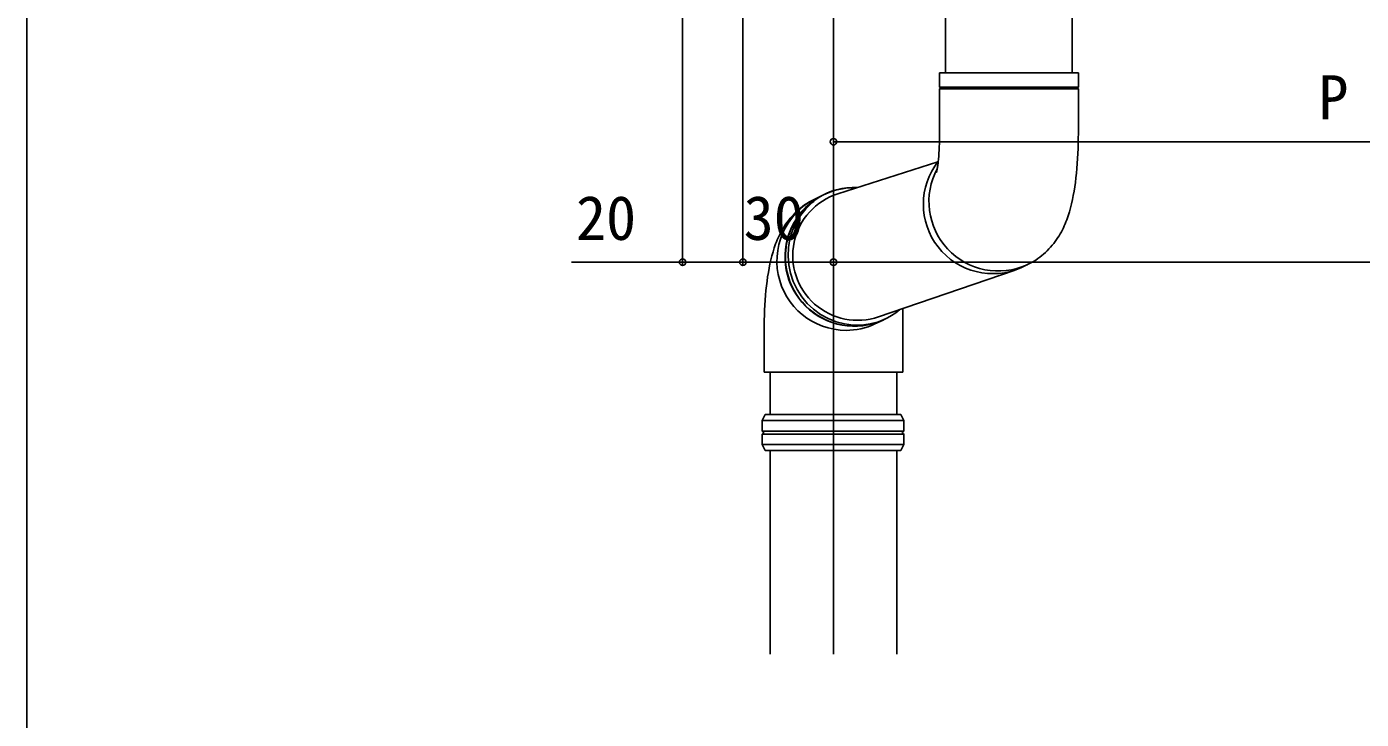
# Model space of a CAD drawing. Units: millimetres, scale not verified. Extents: x -875 to 875, y -1307 to 1300.
# Drawn here: x -875 to -432.5, y -95.1 to 134.8 of the extents above; entities that cross this region are included whole.
import ezdxf
from ezdxf.enums import TextEntityAlignment as Align

# ---------------------------------------------------------------- set-up
doc = ezdxf.new("R2010")
doc.units = ezdxf.units.MM
doc.header["$LTSCALE"] = 8
for name, color, linetype in [('0-4_YKK_12', 2, 'Continuous'), ('0-5_YKK_13', 4, 'Continuous'), ('0-6_YKK_D', 6, 'Continuous'), ('0-7_YKK_ZWAK', 7, 'Continuous')]:
    doc.layers.add(name, color=color, linetype=linetype)
doc.styles.add('ＭＳ ゴシック', font='')
doc.styles.get('ＭＳ ゴシック').set_extended_font_data('MS Gothic')

msp = doc.modelspace()

# ---------------------------------------------------------------- linework, layer by layer
at = {"layer": '0-4_YKK_12'}
msp.add_line((-607.5, 952.6), (-607.5, -73.4), dxfattribs=at)
at = {"layer": '0-5_YKK_13'}
for p, q in [((-570.3, 119.41), (-570.3, 139.41)), ((-528.3, 119.41), (-528.3, 139.41)), ((-572.3, 114.66), (-572.3, 119.41)), ((-571.905, 119.41), (-572.3, 119.41)), ((-526.296, 119.41), (-572.296, 119.41)), ((-526.3, 119.41), (-571.905, 119.41)), ((-526.3, 119.41), (-526.3, 114.66)), ((-572.3, 114.66), (-526.3, 114.66)), ((-572.3, 99.41), (-572.3, 114.16)), ((-571.905, 114.16), (-572.3, 114.16)), ((-526.3, 114.16), (-571.905, 114.16)), ((-526.3, 114.16), (-526.3, 99.41)), ((-606.031, 79.326), (-572.93, 89.898)), ((-592.513, 38.503), (-547.619, 53.901)), ((-543.327, 55.713), (-545.166, 54.842)), ((-584.498, 41.252), (-584.498, 30.099)), ((-591.059, 37.4), (-593.772, 36.115)), ((-630.498, 33.987), (-630.5, 30.101)), ((-630.5, 20.101), (-630.5, 30.101)), ((-584.5, 30.101), (-584.5, 20.101)), ((-630.5, 20.101), (-584.5, 20.101)), ((-628.5, 20.101), (-628.5, 6.101)), ((-586.5, 20.101), (-586.5, 6.101)), ((-630.151, 6.101), (-631.151, 4.101)), ((-630.151, 6.101), (-585.153, 6.101)), ((-584.153, 4.101), (-585.153, 6.101)), ((-631.151, 4.101), (-631.151, 0.601)), ((-607.5, 4.101), (-631.151, 4.101)), ((-607.5, 0.601), (-631.151, 0.601)), ((-584.151, 4.101), (-607.5, 4.101)), ((-607.5, 0.601), (-584.153, 0.601)), ((-584.153, 0.577), (-584.153, 4.101)), ((-607.5, -0.399), (-631.151, -0.399)), ((-631.151, -3.899), (-607.5, -3.899)), ((-607.5, -0.399), (-584.153, -0.399)), ((-607.5, -3.899), (-584.151, -3.899)), ((-585.153, -5.899), (-584.153, -3.899)), ((-584.153, -3.899), (-584.153, -0.376)), ((-630.151, -5.899), (-585.153, -5.899)), ((-628.5, -5.899), (-628.5, -73.4)), ((-586.5, -5.899), (-586.5, -73.4))]:
    msp.add_line(p, q, dxfattribs=at)
for points in [[(-573.353, 86.421), (-573.358, 86.405), (-573.356, 86.414), (-573.349, 86.444), (-573.336, 86.491), (-573.306, 86.616), (-573.271, 86.769), (-573.233, 86.954), (-573.189, 87.176), (-573.141, 87.433), (-573.091, 87.72), (-573.04, 88.035), (-572.988, 88.374), (-572.936, 88.736), (-572.884, 89.121), (-572.833, 89.525), (-572.783, 89.948), (-572.689, 90.843), (-572.602, 91.796), (-572.524, 92.798), (-572.457, 93.84), (-572.401, 94.916), (-572.357, 96.017), (-572.325, 97.137), (-572.302, 99.41)], [(-526.3, 99.41), (-526.31, 97.708), (-526.339, 96.01), (-526.388, 94.321), (-526.457, 92.647), (-526.545, 90.991), (-526.653, 89.357), (-526.78, 87.749), (-526.926, 86.17), (-527.093, 84.622), (-527.279, 83.106), (-527.486, 81.624), (-527.714, 80.175), (-527.966, 78.757), (-528.242, 77.369), (-528.546, 76.005), (-528.882, 74.661), (-529.255, 73.331), (-529.672, 72.009), (-529.899, 71.349), (-530.139, 70.689), (-530.394, 70.028), (-530.666, 69.367), (-530.955, 68.706), (-531.261, 68.044), (-531.587, 67.381), (-531.934, 66.72), (-532.301, 66.061), (-532.69, 65.405), (-533.1, 64.753), (-533.534, 64.106), (-533.99, 63.467), (-534.468, 62.837), (-534.969, 62.218), (-535.492, 61.61), (-536.038, 61.015), (-536.605, 60.436), (-537.193, 59.873), (-537.802, 59.327), (-538.431, 58.8)], [(-590.064, 37.878), (-592.606, 36.851), (-595.344, 36.135), (-598.155, 35.775), (-600.993, 35.775), (-603.815, 36.135), (-606.577, 36.851), (-609.233, 37.91), (-611.743, 39.296), (-614.067, 40.988), (-616.168, 42.957), (-618.013, 45.174), (-619.574, 47.604), (-620.824, 50.207), (-621.746, 52.944), (-622.323, 55.77), (-622.548, 58.642), (-622.416, 61.514), (-621.93, 64.34), (-621.097, 67.077), (-619.93, 69.68), (-618.448, 72.11), (-616.675, 74.327), (-614.637, 76.296), (-613.893, 76.902)], [(-618.366, 74.597), (-617.719, 75.105), (-617.054, 75.594), (-616.37, 76.06), (-615.667, 76.499), (-614.946, 76.91), (-613.471, 77.683)], [(-630.498, 33.987), (-630.488, 35.689), (-630.459, 37.387), (-630.409, 39.075), (-630.34, 40.75), (-630.253, 42.406), (-630.145, 44.04), (-630.018, 45.648), (-629.871, 47.227), (-629.705, 48.775), (-629.519, 50.29), (-629.312, 51.772), (-629.083, 53.222), (-628.832, 54.639), (-628.556, 56.028), (-628.251, 57.392), (-627.915, 58.736), (-627.542, 60.066), (-627.126, 61.388), (-626.899, 62.048), (-626.659, 62.708), (-626.403, 63.368), (-626.132, 64.029), (-625.843, 64.691), (-625.536, 65.353), (-625.21, 66.015), (-624.864, 66.676), (-624.497, 67.336), (-624.108, 67.992), (-623.697, 68.644), (-623.264, 69.29), (-622.808, 69.929), (-622.33, 70.559), (-621.829, 71.179), (-621.305, 71.787), (-620.76, 72.381), (-620.193, 72.961), (-619.604, 73.524), (-618.995, 74.069), (-618.366, 74.597)], [(-538.431, 58.8), (-539.079, 58.291), (-539.744, 57.802), (-540.428, 57.336), (-541.131, 56.897), (-541.852, 56.486), (-543.327, 55.713)], [(-631.151, -0.399), (-631.151, -3.899), (-630.151, -5.899)]]:
    msp.add_lwpolyline(points, dxfattribs=at)
for centre, radius, start, end in [((-572.3, 114.41), 0.25, 270, 90), ((-526.3, 114.41), 0.25, 90, 270), ((-554.631, 75.868), 23.058, 141.85645, 294.23441), ((-552.79, 76.739), 23.056, 151.77602, 294.34201), ((-600.531, 58.394), 23.032, 87.49661, 294.28246), ((-600.704, 58.568), 22.72, 88.04752, 180.85708), ((-603.192, 57.044), 23.058, 112.6998, 269.8512), ((-599.489, 58.843), 21.503, 107.71234, 288.93163), ((-600.458, 58.354), 22.964, 180.31489, 310.50388), ((-603.239, 56.106), 22.12, 269.96726, 295.33961), ((-631.153, 0.101), 0.5, 270.04073, 89.95927), ((-584.153, 0.101), 0.5, 90, 270)]:
    msp.add_arc(centre, radius, start, end, dxfattribs=at)
at = {"layer": '0-6_YKK_D'}
for p, q in [((-637.5, 188.9), (-637.5, 55.6)), ((-657.5, 173.6), (-657.5, 55.6)), ((-607.5, 165.6), (-607.5, 55.6)), ((-607.5, 165.6), (-607.5, 55.6)), ((-607.5, 165.6), (-607.5, 95.6)), ((-637.5, 133.997), (-637.5, 55.6)), ((-607.5, 96.6), (-267.5, 96.6)), ((-637.5, 56.6), (-607.5, 56.6)), ((-607.5, 56.6), (752.5, 56.6))]:
    msp.add_line(p, q, dxfattribs=at)
msp.add_lwpolyline([(-637.5, 56.6), (-657.5, 56.6), (-694.391, 56.6)], dxfattribs=at)
for centre in [(-607.5, 96.6), (-657.5, 56.6), (-637.5, 56.6), (-637.5, 56.6), (-607.5, 56.6), (-607.5, 56.6)]:
    msp.add_circle(centre, 1.075, dxfattribs=at)
at = {"layer": '0-7_YKK_ZWAK'}
msp.add_line((-875, 1242.6), (-875, -1307.4), dxfattribs=at)

# ---------------------------------------------------------------- texts
at = {"layer": '0-6_YKK_D', "style": 'ＭＳ ゴシック'}
for s, p in [('P', (-446.705, 99.6)), ('20', (-692.868, 59.6)), ('30', (-637.273, 59.6))]:
    msp.add_text(s, height=14.66, dxfattribs=at).set_placement(p, align=Align.BOTTOM_LEFT)

doc.saveas('drawing.dxf')
